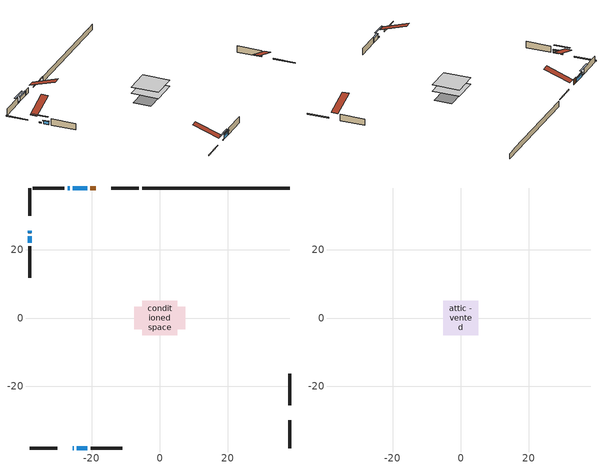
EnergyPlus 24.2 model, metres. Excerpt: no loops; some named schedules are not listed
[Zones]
conditioned space
 floor adiabatic (AdiabaticFloorConstruction): -5.07,-5.07 -5.07,5.07 5.07,5.07 5.07,-5.07 z0.91
 floor foundation (Slab1 construction): -7.46,-3.36 -7.46,3.36 7.46,3.36 7.46,-3.36 z-1.22
 wall outside (RimJoist1 construction): -6.11,38.1 -14.23,38.1 / -38.1,-38.1 -29.98,-38.1 / -38.1,38.1 -38.1,29.98 / 38.1,-38.1 38.1,-29.98 z0.91:1.21
 wall outside (AdiabaticWallConstruction 1): -18.69,38.1 -20.38,38.1 z0.91:2.94
 wall outside (AdiabaticWallConstruction): -21.31,38.1 -25.47,38.1 z0.91:2.39; -25.53,-38.1 -25.21,-38.1 / -38.1,25.53 -38.1,24.91 / -26.4,38.1 -27.01,38.1 z0.91:1.24; -24.29,-38.1 -21.19,-38.1 z0.91:2.57; -38.1,23.98 -38.1,22.02 z0.91:1.96
 wall outside (Wall1 construction): -27.94,38.1 -37.17,38.1 / -20.26,-38.1 -11.02,-38.1 / -38.1,21.09 -38.1,11.86 / 38.1,-25.52 38.1,-16.29 z0.91:3.35
 wall foundation (FoundationWall1 construction): -5.18,38.1,-1.22 -5.18,38.1,0.91 33.77,38.1,0.91 33.77,38.1,0.8 38.1,38.1,0.8 38.1,38.1,-1.22
 window (WindowConstruction): -21.31,38.1 -25.47,38.1 z0.91:2.39
 window (WindowConstruction 4): -25.52,-38.1 -25.22,-38.1 z0.91:1.24
 window (WindowConstruction 5): -38.1,25.52 -38.1,24.91 z0.91:1.24
 window (WindowConstruction 1): -24.29,-38.1 -21.19,-38.1 z0.91:2.57
 window (WindowConstruction 2): -38.1,23.98 -38.1,22.02 z0.91:1.96
 window (WindowConstruction 3): -26.4,38.1 -27.01,38.1 z0.91:1.24
 door (Door): -18.69,38.1 -20.38,38.1 z0.91:2.94
 ceiling adiabatic (AdiabaticFloorConstruction): 5.07,-5.07 5.07,5.07 -5.07,5.07 -5.07,-5.07 z0.91
attic - vented
 floor to conditioned space (Floor1 construction Reversed): -5.07,-5.07 -5.07,5.07 5.07,5.07 5.07,-5.07 z3.35
 roof outside (Roof1 construction): -17.76,38.1,3.35 -17.76,28.22,6.64 -15.16,28.22,6.64 -15.16,38.1,3.35; -26.45,-38.1,3.35 -26.45,-28.22,6.64 -29.06,-28.22,6.64 -29.06,-38.1,3.35; -38.1,26.45,3.35 -28.22,26.45,6.64 -28.22,29.06,6.64 -38.1,29.06,3.35; 38.1,-26.45,3.35 28.22,-26.45,6.64 28.22,-29.06,6.64 38.1,-29.06,3.35
shading: -25.67,38.1 -21.11,38.1 -21.11,38.51 -25.67,38.51 z2.6; -22.58,-38.1 -28.16,-38.1 -28.16,-38.51 -22.58,-38.51 z3.88; -38.1,22.27 -38.1,28.16 -38.51,28.16 -38.51,22.27 z3.88; -20.98,-38.1 -24.49,-38.1 -24.49,-38.51 -20.98,-38.51 z2.77; -38.1,21.82 -38.1,24.18 -38.51,24.18 -38.51,21.82 z2.16; -29.65,38.1 -23.76,38.1 -23.76,38.51 -29.65,38.51 z3.88
[Building]
Building 1: Terrain=Suburbs
[Site:Location]
Toronto Intl AP_ON: Latitude {deg}=43.68; Longitude {deg}=-79.63; Time Zone {hr}=-5; Elevation {m}=173; Keep Site Location Information=Yes
[Site:GroundTemperature:Shallow]
4.59119, 2.66285, 2.50842, 3.42352, 7.09712, 10.7536, 13.9236, 15.9317, 16.1023, 14.4691, 11.3799, 7.83558
[Site:WaterMainsTemperature]
Calculation Method=Schedule; Temperature Schedule=mains temperature schedule
[Material] Roughness=Rough; Thermal Absorptance=0.9
Name | Thickness {m} | Conductivity {W/m-K} | Density {kg/m3} | Specific Heat {J/kg-K} | Solar Absorptance | Visible Absorptance
asphalt or fiberglass shingles | 0.00635 | 0.162714 | 1121.4 | 1465.45 | 0.4 | 0.4
ceiling loosefill ins | 0.0846667 | 0.0480833 | 16.02 | 1046.75 | 0.7 | 0.7
ceiling stud and cavity | 0.1397 | 0.0963999 | 65.682 | 1177.47 | 0.7 | 0.7
concrete 4.0 in. | 0.1016 | 1.803125 | 2242.8 | 837.4 | 0.7 | 0.7
concrete 8.0 in. | 0.2032 | 1.803125 | 2242.8 | 837.4 | 0.7 | 0.7
door material | 0.04445 | 0.188738 | 512.64 | 1214.23 | 0.7 | 0.7
exterior vertical ins | 0.0369022 | 0.029427 | 32.04 | 1214.23 | 0.7 | 0.7
floor covering | 0.0127 | 0.0433444 | 54.468 | 1339.84 | 0.6 | 0.6
floor rigid ins; wall rigid ins | 0.512978 | 0.029427 | 32.04 | 1214.23 | 0.7 | 0.7
floor stud and cavity | 0.1397 | 1.75129 | 37.0049 | 1207.88 | 0.7 | 0.7
furniture material conditioned space 1 | 0.1524 | 0.115458 | 640.8 | 1214.23 | 0.6 | 0.6
gypsum board | 0.0127 | 0.160291 | 801 | 837.4 | 0.6 | 0.6
gypsum board 1 | 0.0127 | 0.160291 | 801 | 837.4 | 0.7 | 0.7
osb sheathing 0.5 in. | 0.0127 | 0.115458 | 512.64 | 1214.23 | 0.7 | 0.7
osb sheathing 0.75 in. | 0.01905 | 0.115458 | 512.64 | 1214.23 | 0.7 | 0.7
osb sheathing 2.0 in. | 0.0508 | 0.115458 | 512.64 | 1214.23 | 0.7 | 0.7
rim joist rigid ins | 0.051816 | 0.029427 | 32.04 | 1214.23 | 0.7 | 0.7
rim joist stud and cavity | 0.0508 | 0.268173 | 125.044 | 1163.47 | 0.6 | 0.6
wall stud and cavity | 0.1397 | 0.0837786 | 139.0536 | 1170.24 | 0.7 | 0.7
wall stud and cavity 1 | 0.0889 | 0.380278 | 52.3479 | 1209.89 | 0.7 | 0.7
wall stud and cavity 2 | 0.0889 | 0.391764 | 83.0341 | 1211.67 | 0.7 | 0.7
wood siding | 0.0254 | 0.102417 | 544.68 | 1172.36 | 0.4 | 0.4
wood siding 1; wood siding 2; wood siding 3 | 0.0254 | 0.102417 | 544.68 | 1172.36 | 0.7 | 0.7
[WindowMaterial:SimpleGlazingSystem]
Name | U-Factor {W/m2-K} | Solar Heat Gain Coefficient
WindowMaterial | 2.906 | 0.68
WindowMaterial 1 | 2.89692 | 0.69
WindowMaterial 2 | 2.9395 | 0.65
WindowMaterial 3 | 3.068959 | 0.43
[Construction]
AdiabaticFloorConstruction: floor stud and cavity, floor rigid ins, osb sheathing 0.75 in., floor covering
AdiabaticWallConstruction: wood siding 2, wall rigid ins, wall stud and cavity 1, gypsum board
AdiabaticWallConstruction 1: wood siding 3, wall rigid ins, wall stud and cavity 1, gypsum board
Door: door material
Floor1 construction Reversed: gypsum board, ceiling stud and cavity, ceiling loosefill ins
FoundationWall1 construction: concrete 8.0 in., gypsum board 1
furniture construction conditioned space 1: furniture material conditioned space 1
PartitionWallConstruction: gypsum board, wall stud and cavity 2, gypsum board
RimJoist1 construction: wood siding 1, rim joist rigid ins, osb sheathing 2.0 in., rim joist stud and cavity
Roof1 construction: asphalt or fiberglass shingles
Slab1 construction: concrete 4.0 in.
Wall1 construction: wood siding, osb sheathing 0.5 in., wall stud and cavity, gypsum board
WindowConstruction: WindowMaterial
WindowConstruction 1: WindowMaterial 1
WindowConstruction 2: WindowMaterial 2
WindowConstruction 3; WindowConstruction 4; WindowConstruction 5: WindowMaterial 3
[Zone] Multiplier=1; Part of Total Floor Area=Yes
Name | Volume {m3}
attic - vented | 55.0138
conditioned space | 489.2
[Space]
Name | Zone | Volume {m3}
attic - vented 1 | attic - vented | 55.0138
conditioned space 1 | conditioned space | 489.2
[ZoneInfiltration:EffectiveLeakageArea]
infil attic - vented 1: Zone or Space=attic - vented 1; Schedule=Always On Discrete; Effective Air Leakage Area {cm2}=4257.93; Stack Coefficient=0.000229018; Wind Coefficient=1.02248e-05
[ZoneMixing]
whole house fan mix: Zone or Space=attic - vented; Schedule=Always On Continuous; Design Flow Rate Calculation Method=Flow/Zone; Design Flow Rate {m3/s}=0; Source Zone or Space=conditioned space
[SurfaceProperty:ExposedFoundationPerimeter]
Slab1: Exposed Perimeter Calculation Method=TotalExposedPerimeter; Total Exposed Perimeter {m}=43.283
[InternalMass] Zone or ZoneList=conditioned space; Space or SpaceList=conditioned space 1
Name | Construction | Surface Area {m2}
furniture mass conditioned space 1 | furniture construction conditioned space 1 | 81.2561
partition wall mass | PartitionWallConstruction | 203.14
[Lights]
interior lighting: Zone or ZoneList or Space or SpaceList=conditioned space 1; Schedule=interior lighting schedule; Design Level Calculation Method=LightingLevel; Lighting Level {W}=343.2; Return Air Fraction=0; Fraction Radiant=0.6; Fraction Visible=0.2; Fraction Replaceable=1
[People]
occupants: Zone or ZoneList or Space or SpaceList=conditioned space 1; Number of People Schedule=occupants schedule; Number of People Calculation Method=People; Number of People=3; Fraction Radiant=0.314171; Sensible Heat Fraction=0.56303; Activity Level Schedule=occupants activity schedule; Carbon Dioxide Generation Rate {m3/s-W}=0; Enable ASHRAE 55 Comfort Warnings=No; Mean Radiant Temperature Calculation Type=EnclosureAveraged
[ElectricEquipment] Zone or ZoneList or Space or SpaceList=conditioned space 1; Design Level Calculation Method=EquipmentLevel
Name | Schedule | Design Level {W} | Fraction Latent | Fraction Radiant | Fraction Lost
clothes dryer | clothes dryer schedule | 140.772 | 0.015 | 0.081 | 0.85
clothes washer | clothes washer schedule | 32.1985 | 0.03 | 0.162 | 0.7
cooking range | cooking range schedule | 215.147 | 0.08 | 0.432 | 0.2
dishwasher | dishwasher schedule | 66.8632 | 0.3 | 0.18 | 0.4
fridge | fridge schedule | 72.9452 | 0 | 0.6 | 0
mech vent house fan | mech vent house fan schedule | 0.95 | 0 | 0 | 1
mech vent house fan cfis | mech vent house fan cfis schedule | 0 | 0 | 0 | 0
misc plug loads | misc plug loads schedule | 494.7 | 0.045 | 0.513 | 0.1
whole house fan | Always On Discrete | 0 | 0 | 0 | 1
[OtherEquipment] Zone or ZoneList or Space or SpaceList=conditioned space 1; Design Level Calculation Method=EquipmentLevel
Name | Fuel Type | Schedule | Design Level {W} | Fraction Latent | Fraction Radiant | Fraction Lost
clothes dryer 1 | Electricity | clothes dryer schedule | 0 | 0.015 | 0.081 | 0.85
cooking range 1 | Electricity | cooking range schedule | 0 | 0.08 | 0.432 | 0.2
general water use latent | None | general water use schedule | 62.594 | 1 | 0 | 0
general water use sensible | None | general water use schedule | -61.6891 | 0 | 0.6 | 0
mech vent house fan latent load | None | Always On Discrete | 0 | 1 | 0 | 0
mech vent house fan sensible load | None | Always On Discrete | 0 | 0 | 0 | 0
water heater energy adjustment1 | NaturalGas | Always On Discrete | 0.01 | 0 | 0 | 1
[ZoneInfiltration:DesignFlowRate] Zone or ZoneList or Space or SpaceList=conditioned space 1; Schedule=Always On Discrete; Design Flow Rate Calculation Method=Flow/Zone; Design Flow Rate {m3/s}=0
infil flow; natural vent flow; whole house fan flow
[AvailabilityManager:Scheduled]
central ac and furnace airloop Availability Manager: Schedule=Always On Discrete
[Foundation:Kiva]
Foundation Kiva 1: Initial Indoor Air Temperature {C}=18; Wall Height Above Grade {m}=0.910011; Wall Depth Below Slab {m}=0.2032; Custom Block Material Name 1=exterior vertical ins; Custom Block Depth 1 {m}=2.13; Custom Block X Position 1 {m}=0.2159; Custom Block Z Position 1 {m}=0
[Foundation:Kiva:Settings]
Soil Conductivity {W/m-K}=0.849921; Soil Density {kg/m3}=1842.3; Soil Specific Heat {J/kg-K}=418.7; Ground Solar Absorptivity=0.9; Ground Thermal Absorptivity=0.9; Ground Surface Roughness {m}=0.03; Far-Field Width {m}=40; Deep-Ground Boundary Condition=ZeroFlux; Deep-Ground Depth {m}=40; Minimum Cell Dimension {m}=0.2; Maximum Cell Growth Coefficient=3; Simulation Timestep=Timestep
[Exterior:Lights]
exterior lighting: Schedule=exterior lighting schedule; Design Level {W}=75.6
[EnergyManagementSystem:GlobalVariable]
central_ac_and_furnace_airloop_Fan_RTF
infil_program_Qfan
infil_program_Qinf
natural_vent_program_Qnv
natural_vent_program_Qwhf
[EnergyManagementSystem:Sensor]
Name | Output:Variable or Output:Meter Index Key | Output:Variable or Output:Meter
airflow_gain | infil flow | Infiltration Sensible Heat Gain Energy
airflow_gain_1 | natural vent flow | Infiltration Sensible Heat Gain Energy
airflow_gain_2 | whole house fan flow | Infiltration Sensible Heat Gain Energy
airflow_loss | infil flow | Infiltration Sensible Heat Loss Energy
airflow_loss_1 | natural vent flow | Infiltration Sensible Heat Loss Energy
airflow_loss_2 | whole house fan flow | Infiltration Sensible Heat Loss Energy
clg_load_cond |  | Cooling:EnergyTransfer:Zone:CONDITIONED SPACE
clg_sp_s; clg_sp_s_1 | cooling setpoint | Schedule Value
clothes_dryer_exhaust_0_sch_s | clothes dryer exhaust 0 schedule | Schedule Value
cool_season | cooling season schedule | Schedule Value
htg_load_cond |  | Heating:EnergyTransfer:Zone:CONDITIONED SPACE
htg_sp_s; htg_sp_s_1 | heating setpoint | Schedule Value
ig_ee_conv | clothes dryer | Electric Equipment Convective Heating Energy
ig_ee_conv_2 | cooking range | Electric Equipment Convective Heating Energy
ig_ee_conv_4 | fridge | Electric Equipment Convective Heating Energy
ig_ee_conv_5 | misc plug loads | Electric Equipment Convective Heating Energy
ig_ee_conv_6 | whole house fan | Electric Equipment Convective Heating Energy
ig_ee_rad | clothes dryer | Electric Equipment Radiant Heating Energy
ig_ee_rad_2 | cooking range | Electric Equipment Radiant Heating Energy
ig_ee_rad_4 | fridge | Electric Equipment Radiant Heating Energy
ig_ee_rad_5 | misc plug loads | Electric Equipment Radiant Heating Energy
ig_ee_rad_6 | whole house fan | Electric Equipment Radiant Heating Energy
ig_lgt_conv | interior lighting | Lights Convective Heating Energy
ig_lgt_rad | interior lighting | Lights Radiant Heating Energy
ig_lgt_vis | interior lighting | Lights Visible Radiation Heating Energy
ig_oe_conv | clothes dryer 1 | Other Equipment Convective Heating Energy
ig_oe_conv_1 | cooking range 1 | Other Equipment Convective Heating Energy
ig_oe_conv_2 | general water use latent | Other Equipment Convective Heating Energy
ig_oe_conv_3 | general water use sensible | Other Equipment Convective Heating Energy
ig_oe_conv_4 | water heater energy adjustment1 | Other Equipment Convective Heating Energy
ig_oe_rad | clothes dryer 1 | Other Equipment Radiant Heating Energy
ig_oe_rad_1 | cooking range 1 | Other Equipment Radiant Heating Energy
ig_oe_rad_2 | general water use latent | Other Equipment Radiant Heating Energy
ig_oe_rad_3 | general water use sensible | Other Equipment Radiant Heating Energy
ig_oe_rad_4 | water heater energy adjustment1 | Other Equipment Radiant Heating Energy
ig_ppl_conv | occupants | People Convective Heating Energy
ig_ppl_rad | occupants | People Radiant Heating Energy
im_conv | furniture mass conditioned space 1 | Surface Inside Face Convection Heat Gain Energy
im_conv_1 | partition wall mass | Surface Inside Face Convection Heat Gain Energy
im_ig | furniture mass conditioned space 1 | Surface Inside Face Internal Gains Radiation Heat Gain Energy
im_ig_1 | partition wall mass | Surface Inside Face Internal Gains Radiation Heat Gain Energy
im_lgt | furniture mass conditioned space 1 | Surface Inside Face Lights Radiation Heat Gain Energy
im_lgt_1 | partition wall mass | Surface Inside Face Lights Radiation Heat Gain Energy
im_sol | furniture mass conditioned space 1 | Surface Inside Face Solar Radiation Heat Gain Energy
im_sol_1 | partition wall mass | Surface Inside Face Solar Radiation Heat Gain Energy
im_surf | furniture mass conditioned space 1 | Surface Inside Face Net Surface Thermal Radiation Heat Gain Energy
im_surf_1 | partition wall mass | Surface Inside Face Net Surface Thermal Radiation Heat Gain Energy
mv_conv | mech vent house fan | Electric Equipment Convective Heating Energy
mv_conv_1 | mech vent house fan cfis | Electric Equipment Convective Heating Energy
mv_conv_2 | mech vent house fan latent load | Other Equipment Convective Heating Energy
mv_conv_3 | mech vent house fan sensible load | Other Equipment Convective Heating Energy
mv_rad | mech vent house fan | Electric Equipment Radiant Heating Energy
mv_rad_1 | mech vent house fan cfis | Electric Equipment Radiant Heating Energy
mv_rad_2 | mech vent house fan latent load | Other Equipment Radiant Heating Energy
mv_rad_3 | mech vent house fan sensible load | Other Equipment Radiant Heating Energy
natural_vent_s | natural vent schedule | Schedule Value
out_pb_s |  | Site Outdoor Air Barometric Pressure
out_wt_s |  | Site Outdoor Air Humidity Ratio
site_vw_s |  | Site Wind Speed
ss_back_out | Window1 | Surface Window Shortwave from Zone Back Out Window Heat Transfer Rate
ss_back_out_1 | Window10 | Surface Window Shortwave from Zone Back Out Window Heat Transfer Rate
ss_back_out_2 | Window11 | Surface Window Shortwave from Zone Back Out Window Heat Transfer Rate
ss_back_out_3 | Window4 | Surface Window Shortwave from Zone Back Out Window Heat Transfer Rate
ss_back_out_4 | Window6 | Surface Window Shortwave from Zone Back Out Window Heat Transfer Rate
ss_back_out_5 | Window8 | Surface Window Shortwave from Zone Back Out Window Heat Transfer Rate
ss_conv | Door1 | Surface Inside Face Convection Heat Gain Energy
ss_conv_1 | Window1 | Surface Inside Face Convection Heat Gain Energy
ss_conv_2 | Window10 | Surface Inside Face Convection Heat Gain Energy
ss_conv_3 | Window11 | Surface Inside Face Convection Heat Gain Energy
ss_conv_4 | Window4 | Surface Inside Face Convection Heat Gain Energy
ss_conv_5 | Window6 | Surface Inside Face Convection Heat Gain Energy
ss_conv_6 | Window8 | Surface Inside Face Convection Heat Gain Energy
ss_ig | Door1 | Surface Inside Face Internal Gains Radiation Heat Gain Energy
ss_ig_1 | Window1 | Surface Inside Face Internal Gains Radiation Heat Gain Energy
ss_ig_2 | Window10 | Surface Inside Face Internal Gains Radiation Heat Gain Energy
ss_ig_3 | Window11 | Surface Inside Face Internal Gains Radiation Heat Gain Energy
ss_ig_4 | Window4 | Surface Inside Face Internal Gains Radiation Heat Gain Energy
ss_ig_5 | Window6 | Surface Inside Face Internal Gains Radiation Heat Gain Energy
ss_ig_6 | Window8 | Surface Inside Face Internal Gains Radiation Heat Gain Energy
ss_lgt | Door1 | Surface Inside Face Lights Radiation Heat Gain Energy
ss_sol | Door1 | Surface Inside Face Solar Radiation Heat Gain Energy
ss_surf | Door1 | Surface Inside Face Net Surface Thermal Radiation Heat Gain Energy
ss_surf_1 | Window1 | Surface Inside Face Net Surface Thermal Radiation Heat Gain Energy
ss_surf_2 | Window10 | Surface Inside Face Net Surface Thermal Radiation Heat Gain Energy
ss_surf_3 | Window11 | Surface Inside Face Net Surface Thermal Radiation Heat Gain Energy
ss_surf_4 | Window4 | Surface Inside Face Net Surface Thermal Radiation Heat Gain Energy
ss_surf_5 | Window6 | Surface Inside Face Net Surface Thermal Radiation Heat Gain Energy
ss_surf_6 | Window8 | Surface Inside Face Net Surface Thermal Radiation Heat Gain Energy
ss_trans_in | Window1 | Surface Window Transmitted Solar Radiation Rate
ss_trans_in_1 | Window10 | Surface Window Transmitted Solar Radiation Rate
ss_trans_in_2 | Window11 | Surface Window Transmitted Solar Radiation Rate
ss_trans_in_3 | Window4 | Surface Window Transmitted Solar Radiation Rate
ss_trans_in_4 | Window6 | Surface Window Transmitted Solar Radiation Rate
ss_trans_in_5 | Window8 | Surface Window Transmitted Solar Radiation Rate
ss_trans_out | Window1 | Surface Inside Face Initial Transmitted Diffuse Transmitted Out Window Solar Radiation Rate
ss_trans_out_1 | Window10 | Surface Inside Face Initial Transmitted Diffuse Transmitted Out Window Solar Radiation Rate
ss_trans_out_2 | Window11 | Surface Inside Face Initial Transmitted Diffuse Transmitted Out Window Solar Radiation Rate
ss_trans_out_3 | Window4 | Surface Inside Face Initial Transmitted Diffuse Transmitted Out Window Solar Radiation Rate
ss_trans_out_4 | Window6 | Surface Inside Face Initial Transmitted Diffuse Transmitted Out Window Solar Radiation Rate
ss_trans_out_5 | Window8 | Surface Inside Face Initial Transmitted Diffuse Transmitted Out Window Solar Radiation Rate
s_conv | Floor1 | Surface Inside Face Convection Heat Gain Energy
s_conv_1 | FoundationWall1 | Surface Inside Face Convection Heat Gain Energy
s_conv_10 | Wall1:180 | Surface Inside Face Convection Heat Gain Energy
s_conv_11 | Wall1:270 | Surface Inside Face Convection Heat Gain Energy
s_conv_12 | Wall1:90 | Surface Inside Face Convection Heat Gain Energy
s_conv_2 | inferred conditioned ceiling | Surface Inside Face Convection Heat Gain Energy
s_conv_3 | inferred conditioned floor | Surface Inside Face Convection Heat Gain Energy
s_conv_4 | RimJoist1:0 | Surface Inside Face Convection Heat Gain Energy
s_conv_5 | RimJoist1:180 | Surface Inside Face Convection Heat Gain Energy
s_conv_6 | RimJoist1:270 | Surface Inside Face Convection Heat Gain Energy
s_conv_7 | RimJoist1:90 | Surface Inside Face Convection Heat Gain Energy
s_conv_8 | Slab1 | Surface Inside Face Convection Heat Gain Energy
s_conv_9 | Wall1:0 | Surface Inside Face Convection Heat Gain Energy
s_ig | Floor1 | Surface Inside Face Internal Gains Radiation Heat Gain Energy
s_ig_1 | FoundationWall1 | Surface Inside Face Internal Gains Radiation Heat Gain Energy
s_ig_10 | Wall1:180 | Surface Inside Face Internal Gains Radiation Heat Gain Energy
s_ig_11 | Wall1:270 | Surface Inside Face Internal Gains Radiation Heat Gain Energy
s_ig_12 | Wall1:90 | Surface Inside Face Internal Gains Radiation Heat Gain Energy
s_ig_2 | inferred conditioned ceiling | Surface Inside Face Internal Gains Radiation Heat Gain Energy
s_ig_3 | inferred conditioned floor | Surface Inside Face Internal Gains Radiation Heat Gain Energy
s_ig_4 | RimJoist1:0 | Surface Inside Face Internal Gains Radiation Heat Gain Energy
s_ig_5 | RimJoist1:180 | Surface Inside Face Internal Gains Radiation Heat Gain Energy
s_ig_6 | RimJoist1:270 | Surface Inside Face Internal Gains Radiation Heat Gain Energy
s_ig_7 | RimJoist1:90 | Surface Inside Face Internal Gains Radiation Heat Gain Energy
s_ig_8 | Slab1 | Surface Inside Face Internal Gains Radiation Heat Gain Energy
s_ig_9 | Wall1:0 | Surface Inside Face Internal Gains Radiation Heat Gain Energy
s_lgt | Floor1 | Surface Inside Face Lights Radiation Heat Gain Energy
s_lgt_1 | FoundationWall1 | Surface Inside Face Lights Radiation Heat Gain Energy
s_lgt_10 | Wall1:180 | Surface Inside Face Lights Radiation Heat Gain Energy
s_lgt_11 | Wall1:270 | Surface Inside Face Lights Radiation Heat Gain Energy
s_lgt_12 | Wall1:90 | Surface Inside Face Lights Radiation Heat Gain Energy
s_lgt_2 | inferred conditioned ceiling | Surface Inside Face Lights Radiation Heat Gain Energy
s_lgt_3 | inferred conditioned floor | Surface Inside Face Lights Radiation Heat Gain Energy
s_lgt_4 | RimJoist1:0 | Surface Inside Face Lights Radiation Heat Gain Energy
s_lgt_5 | RimJoist1:180 | Surface Inside Face Lights Radiation Heat Gain Energy
s_lgt_6 | RimJoist1:270 | Surface Inside Face Lights Radiation Heat Gain Energy
s_lgt_7 | RimJoist1:90 | Surface Inside Face Lights Radiation Heat Gain Energy
s_lgt_8 | Slab1 | Surface Inside Face Lights Radiation Heat Gain Energy
s_lgt_9 | Wall1:0 | Surface Inside Face Lights Radiation Heat Gain Energy
s_sol | Floor1 | Surface Inside Face Solar Radiation Heat Gain Energy
s_sol_1 | FoundationWall1 | Surface Inside Face Solar Radiation Heat Gain Energy
s_sol_10 | Wall1:180 | Surface Inside Face Solar Radiation Heat Gain Energy
s_sol_11 | Wall1:270 | Surface Inside Face Solar Radiation Heat Gain Energy
s_sol_12 | Wall1:90 | Surface Inside Face Solar Radiation Heat Gain Energy
s_sol_2 | inferred conditioned ceiling | Surface Inside Face Solar Radiation Heat Gain Energy
s_sol_3 | inferred conditioned floor | Surface Inside Face Solar Radiation Heat Gain Energy
s_sol_4 | RimJoist1:0 | Surface Inside Face Solar Radiation Heat Gain Energy
s_sol_5 | RimJoist1:180 | Surface Inside Face Solar Radiation Heat Gain Energy
s_sol_6 | RimJoist1:270 | Surface Inside Face Solar Radiation Heat Gain Energy
s_sol_7 | RimJoist1:90 | Surface Inside Face Solar Radiation Heat Gain Energy
s_sol_8 | Slab1 | Surface Inside Face Solar Radiation Heat Gain Energy
s_sol_9 | Wall1:0 | Surface Inside Face Solar Radiation Heat Gain Energy
s_surf | Floor1 | Surface Inside Face Net Surface Thermal Radiation Heat Gain Energy
s_surf_1 | FoundationWall1 | Surface Inside Face Net Surface Thermal Radiation Heat Gain Energy
s_surf_10 | Wall1:180 | Surface Inside Face Net Surface Thermal Radiation Heat Gain Energy
s_surf_11 | Wall1:270 | Surface Inside Face Net Surface Thermal Radiation Heat Gain Energy
s_surf_12 | Wall1:90 | Surface Inside Face Net Surface Thermal Radiation Heat Gain Energy
s_surf_2 | inferred conditioned ceiling | Surface Inside Face Net Surface Thermal Radiation Heat Gain Energy
s_surf_3 | inferred conditioned floor | Surface Inside Face Net Surface Thermal Radiation Heat Gain Energy
s_surf_4 | RimJoist1:0 | Surface Inside Face Net Surface Thermal Radiation Heat Gain Energy
s_surf_5 | RimJoist1:180 | Surface Inside Face Net Surface Thermal Radiation Heat Gain Energy
s_surf_6 | RimJoist1:270 | Surface Inside Face Net Surface Thermal Radiation Heat Gain Energy
s_surf_7 | RimJoist1:90 | Surface Inside Face Net Surface Thermal Radiation Heat Gain Energy
s_surf_8 | Slab1 | Surface Inside Face Net Surface Thermal Radiation Heat Gain Energy
s_surf_9 | Wall1:0 | Surface Inside Face Net Surface Thermal Radiation Heat Gain Energy
[EnergyManagementSystem:Actuator]
Name | Actuated Component Unique | Actuated Component Type | Actuated Component Control Type
fridge_schedule_act | fridge schedule | Schedule:Constant | Schedule Value
infil_flow_act | infil flow | Zone Infiltration | Air Exchange Flow Rate
mech_vent_house_fan_cfis_act | mech vent house fan cfis | ElectricEquipment | Electricity Rate
mech_vent_house_fan_latent_load_act | mech vent house fan latent load | OtherEquipment | Power Level
mech_vent_house_fan_sensible_load_act | mech vent house fan sensible load | OtherEquipment | Power Level
natural_vent_flow_act | natural vent flow | Zone Infiltration | Air Exchange Flow Rate
water_heater_ec_adj_act | water heater energy adjustment1 | OtherEquipment | Power Level
whole_house_fan_act | whole house fan | ElectricEquipment | Electricity Rate
whole_house_fan_flow_act | whole house fan flow | Zone Infiltration | Air Exchange Flow Rate
whole_house_fan_mix_act | whole house fan mix | ZoneMixing | Air Exchange Flow Rate
[EnergyManagementSystem:Program]
central_ac_and_furnace_supply_fan_disaggregate_program: Set central_ac_and_furnace_supply_fan_clg = 0; If central_ac_and_furnace_clg_coil_s > 0; Set central_ac_and_furnace_supply_fan_clg = central_ac_and_furnace_supply_fan_s; EndIf
central_ac_and_furnace_supply_fan_disaggregate_program_1: Set central_ac_and_furnace_supply_fan_primary_htg = 0; If central_ac_and_furnace_htg_coil_s > 0; Set central_ac_and_furnace_supply_fan_primary_htg = central_ac_and_furnace_supply_fan_s_1; EndIf
